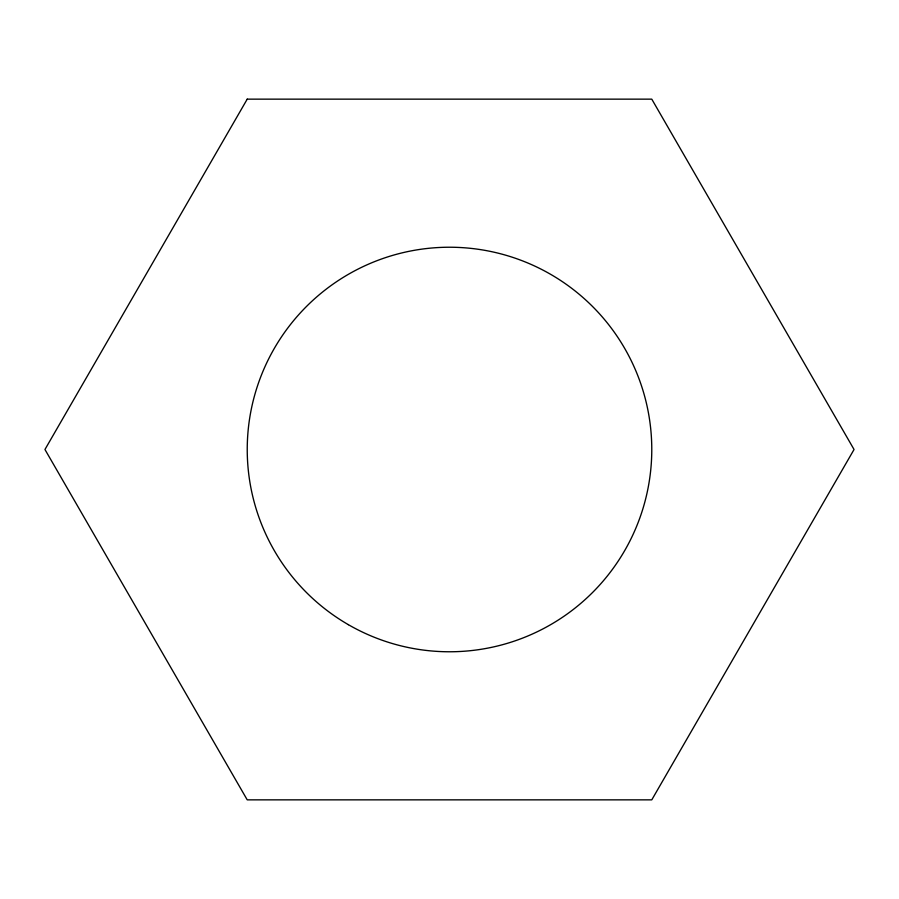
<?xml version="1.0" encoding="UTF-8"?>
<svg xmlns="http://www.w3.org/2000/svg" width="899" height="899" viewBox="0 0 899 899"><rect width="100%" height="100%" fill="white"/><g stroke="black" fill="none" stroke-linecap="round" stroke-linejoin="round"><path stroke-width="1.35" d="M247.225 99.148L44.95 449.5L247.225 799.852L651.775 799.852L854.05 449.5L651.775 99.148L247.225 99.148M348.363 624.67A202.275 202.275 0 0 0 651.775 449.5A202.275 202.275 0 0 0 348.363 274.33A202.275 202.275 0 0 0 348.363 624.67"/></g></svg>
